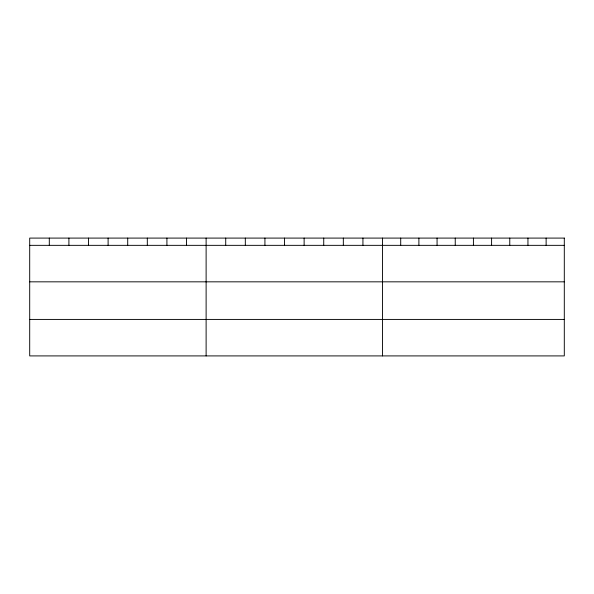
<?xml version="1.0" encoding="UTF-8"?>
<svg xmlns="http://www.w3.org/2000/svg" width="594" height="594" viewBox="0 0 594 594"><rect width="100%" height="100%" fill="white"/><g stroke="black" fill="none" stroke-linecap="round" stroke-linejoin="round"><path stroke-width="0.89" d="M29.7 245.344L564.3 245.344M29.7 281.831L564.3 281.831M29.7 319.423L564.3 319.423M546.124 238.09L546.124 245.344M527.947 238.09L527.947 245.344M509.771 238.09L509.771 245.344M491.594 238.09L491.594 245.344M473.418 238.09L473.418 245.344M455.242 238.09L455.242 245.344M437.065 238.09L437.065 245.344M418.889 238.09L418.889 245.344M400.712 238.09L400.712 245.344M382.536 238.09L382.536 355.91M362.934 238.09L362.934 245.344M343.332 238.09L343.332 245.344M323.73 238.09L323.73 245.344M304.128 238.09L304.128 245.344M284.526 238.09L284.526 245.344M264.924 238.09L264.924 245.344M245.322 238.09L245.322 245.344M225.72 238.09L225.72 245.344M206.118 238.09L206.118 355.91M186.516 238.09L186.516 245.344M166.914 238.09L166.914 245.344M147.312 238.09L147.312 245.344M127.71 238.09L127.71 245.344M108.108 238.09L108.108 245.344M88.506 238.09L88.506 245.344M68.904 238.09L68.904 245.344M49.302 238.09L49.302 245.344M564.3 238.09L29.7 238.09L29.7 355.91L564.3 355.91L564.3 238.09"/></g></svg>
